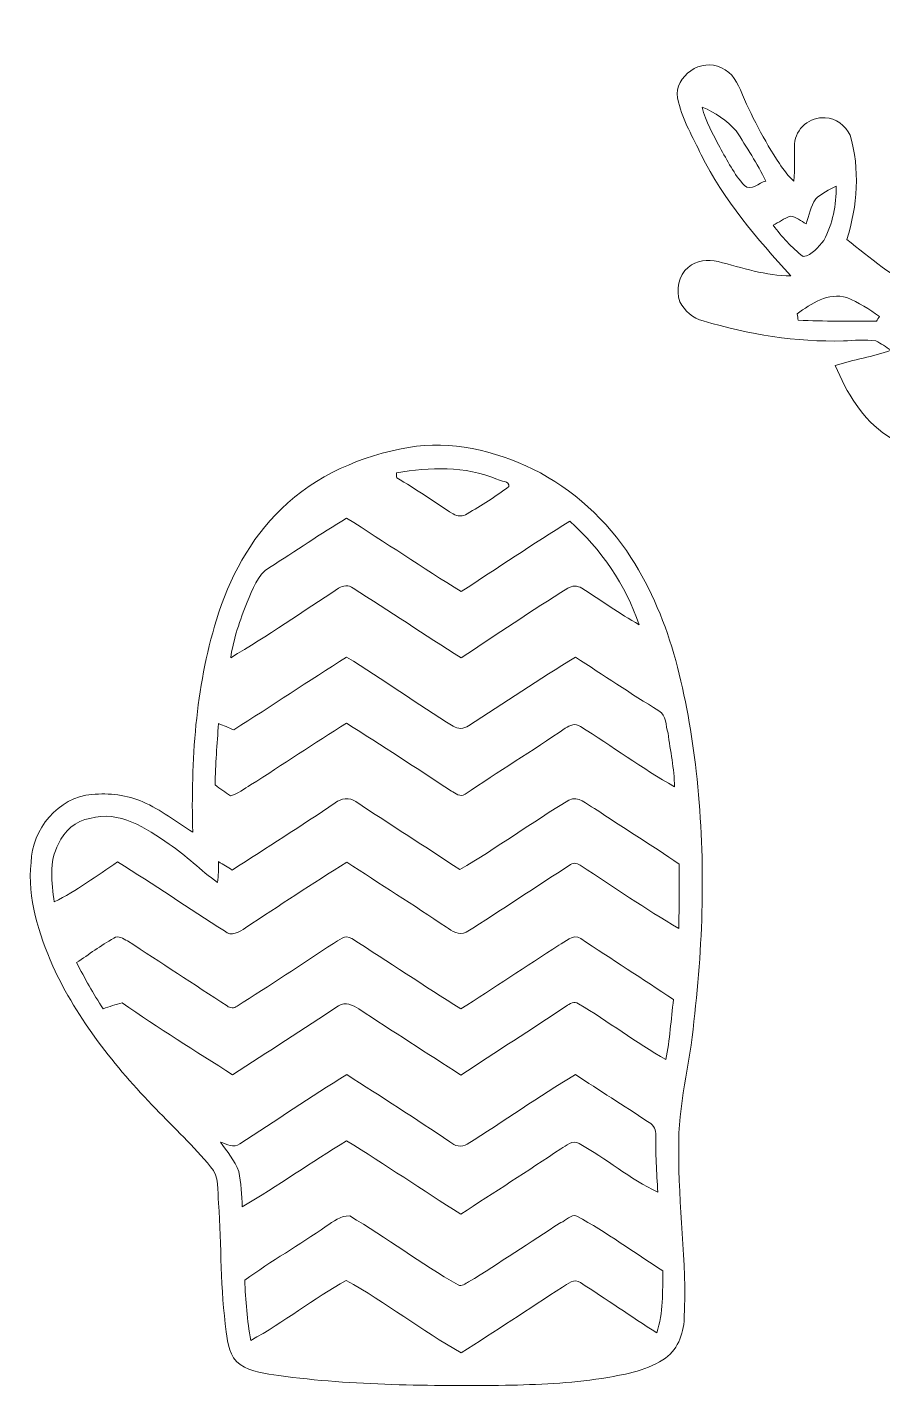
# Model space of a CAD drawing. Header units: centimetres. Extents: x -16.4 to 16.4, y -12.9 to 13.
# Drawn here: x -16.4 to -0.06, y -12.9 to 13.04 of the extents above; entities that cross this region are included whole.
import ezdxf

# ---------------------------------------------------------------- set-up
doc = ezdxf.new("R2010")
doc.units = ezdxf.units.CM
doc.header["$MEASUREMENT"] = 0
doc.layers.add('Layer 1', color=7, linetype='Continuous')

msp = doc.modelspace()

# ---------------------------------------------------------------- linework, layer by layer
at = {"layer": 'Layer 1', "color": 8, "lineweight": 9}
for points, knots in [([(9.12174, 12.56405), (9.30024, 13.03642), (10.14726, 13.00079), (10.24427, 12.48292), (10.24427, 12.48292), (10.26473, 12.08992), (10.09539, 11.72021), (9.97299, 11.35403), (9.97299, 11.35403), (9.69111, 10.58462), (9.30588, 9.85366), (8.81235, 9.1982), (8.81235, 9.1982), (8.69911, 9.04263), (8.57634, 8.8934), (8.48356, 8.72406), (8.48356, 8.72406), (8.98944, 8.81085), (9.45899, 9.02605), (9.93983, 9.19538), (9.93983, 9.19538), (10.2873, 9.3245), (10.70782, 8.99324), (10.65667, 8.6267), (10.65667, 8.6267), (10.68877, 8.35542), (10.45206, 8.16209), (10.22981, 8.06367), (10.22981, 8.06367), (9.32494, 7.67702), (8.35621, 7.42655), (7.37231, 7.37011), (7.37231, 7.37011), (7.21638, 7.36093), (7.0414, 7.36305), (6.92005, 7.24452), (6.92005, 7.24452), (6.7112, 7.07907), (6.46497, 6.93901), (6.31856, 6.709), (6.31856, 6.709), (6.79481, 6.588), (7.25448, 6.41443), (7.71521, 6.24475), (7.71521, 6.24475), (7.8849, 6.17207), (8.038, 6.32306), (8.2031, 6.34352), (8.2031, 6.34352), (8.68534, 6.50157), (9.2512, 6.18301), (9.38279, 5.69759), (9.38279, 5.69759), (9.53554, 5.23157), (9.32986, 4.69076), (8.88502, 4.46886), (8.88502, 4.46886), (8.64865, 4.35809), (8.35938, 4.32528), (8.11491, 4.43041), (8.11491, 4.43041), (7.92229, 4.50837), (7.74202, 4.65372), (7.52083, 4.63044), (7.52083, 4.63044), (6.75848, 4.50485), (5.99471, 4.29706), (5.32373, 3.90407), (5.32373, 3.90407), (4.8877, 3.65359), (4.59419, 3.21403), (4.43473, 2.74554), (4.43473, 2.74554), (4.27175, 2.23613), (4.19167, 1.66146), (4.42203, 1.15769), (4.42203, 1.15769), (4.62417, 0.58619), (5.12335, 0.18261), (5.64546, -0.08726), (5.64546, -0.08726), (6.26494, -0.39347), (6.93099, -0.59703), (7.60585, -0.7399), (7.60585, -0.7399), (9.00355, -1.01189), (10.463, -1.02812), (11.84906, -0.68028), (11.84906, -0.68028), (12.2865, -0.55822), (12.74194, -0.4284), (13.09719, -0.13101), (13.09719, -0.13101), (13.33284, 0.10571), (13.46161, 0.42673), (13.47889, 0.75835), (13.47889, 0.75835), (13.53428, 1.115), (13.54134, 1.5902), (13.94174, 1.74119), (13.94174, 1.74119), (14.14847, 1.85019), (14.33509, 1.67098), (14.53052, 1.63112), (14.53052, 1.63112), (14.73408, 1.69532), (14.94927, 1.84102), (15.1687, 1.74683), (15.1687, 1.74683), (15.40224, 1.65299), (15.4989, 1.40781), (15.54935, 1.18133), (15.54935, 1.18133), (15.78218, 1.16051), (16.03547, 1.08431), (16.18188, 0.88852), (16.18188, 0.88852), (16.25984, 0.75623), (16.28489, 0.58407), (16.23691, 0.43661), (16.23691, 0.43661), (16.05594, -0.02129), (15.64424, -0.32715), (15.42235, -0.76036), (15.42235, -0.76036), (15.29464, -0.97203), (15.25795, -1.22144), (15.24666, -1.46451), (15.24666, -1.46451), (15.22761, -1.86103), (15.24878, -2.26108), (15.32145, -2.65231), (15.32145, -2.65231), (15.6132, -4.35799), (16.2228, -6.00688), (16.32651, -7.74396), (16.32651, -7.74396), (16.39601, -8.52147), (16.20975, -9.28454), (16.0577, -10.04019), (16.0577, -10.04019), (15.89119, -10.7969), (15.71092, -11.55008), (15.52747, -12.30291), (15.52747, -12.30291), (13.9749, -12.36359), (12.41985, -12.31137), (10.86657, -12.33078), (10.86657, -12.33078), (10.35328, -12.32337), (9.83576, -12.35829), (9.32564, -12.29091), (9.32564, -12.29091), (10.23581, -11.30314), (11.14844, -10.28184), (11.70971, -9.04676), (11.70971, -9.04676), (11.8727, -8.70634), (11.92773, -8.30311), (11.79544, -7.94328), (11.79544, -7.94328), (11.58201, -7.2857), (11.25534, -6.64753), (10.75263, -6.16422), (10.75263, -6.16422), (10.36775, -5.7931), (9.84952, -5.57261), (9.314, -5.56168), (9.314, -5.56168), (8.45851, -5.47595), (7.5367, -5.71408), (6.92181, -6.33849), (6.92181, -6.33849), (6.43427, -6.84367), (6.17604, -7.54182), (6.14888, -8.23785), (6.14888, -8.23785), (6.07197, -9.61226), (6.3429, -10.97188), (6.5969, -12.31526), (6.5969, -12.31526), (4.8242, -12.34454), (3.05114, -12.32619), (1.27843, -12.32513), (1.27843, -12.32513), (1.25514, -12.30009), (1.23186, -12.27539), (1.20893, -12.25105), (1.20893, -12.25105), (1.30559, -11.25692), (1.35569, -10.25856), (1.37685, -9.2602), (1.37685, -9.2602), (1.37368, -8.56099), (1.40437, -7.85897), (1.32676, -7.16258), (1.32676, -7.16258), (1.16836, -5.28545), (0.92459, -3.41713), (0.65648, -1.55305), (0.65648, -1.55305), (0.50267, -0.42064), (0.32663, 0.71037), (0.23879, 1.85055), (0.23879, 1.85055), (0.18905, 2.64006), (0.15554, 3.4578), (0.42859, 4.2138), (0.42859, 4.2138), (0.49985, 4.44558), (0.61521, 4.65972), (0.71892, 4.87773), (0.71892, 4.87773), (0.48644, 4.99027), (0.24338, 5.08622), (0.02959, 5.23263), (0.02959, 5.23263), (-0.44877, 5.54907), (-0.75251, 6.05919), (-0.967, 6.57953), (-0.967, 6.57953), (-0.61528, 6.68642), (-0.25016, 6.7471), (0.09733, 6.8681), (0.09733, 6.8681), (0.00278, 6.9316), (-0.09141, 6.99793), (-0.19442, 7.04555), (-0.19442, 7.04555), (-0.39868, 7.07977), (-0.60541, 7.05225), (-0.81037, 7.04908), (-0.81037, 7.04908), (-1.71771, 7.01415), (-2.62188, 7.17608), (-3.49078, 7.42796), (-3.49078, 7.42796), (-3.67845, 7.483), (-3.85026, 7.61494), (-3.93386, 7.79344), (-3.93386, 7.79344), (-4.01571, 8.01675), (-3.96667, 8.29827), (-3.77511, 8.45102), (-3.77511, 8.45102), (-3.62095, 8.58507), (-3.39905, 8.60589), (-3.20608, 8.56002), (-3.20608, 8.56002), (-2.74959, 8.44431), (-2.29063, 8.28839), (-1.81438, 8.29086), (-1.81438, 8.29086), (-2.46419, 8.99712), (-3.09884, 9.73372), (-3.52852, 10.60049), (-3.52852, 10.60049), (-3.68304, 10.92964), (-3.87495, 11.24996), (-3.96138, 11.60591), (-3.96138, 11.60591), (-4.10355, 12.02642), (-3.60684, 12.42788), (-3.21561, 12.28889), (-3.21561, 12.28889), (-2.99795, 12.23174), (-2.85895, 12.03842), (-2.78028, 11.83945), (-2.78028, 11.83945), (-2.57743, 11.34873), (-2.32696, 10.87813), (-2.03486, 10.43433), (-2.03486, 10.43433), (-1.95337, 10.31298), (-1.86588, 10.19339), (-1.75617, 10.09532), (-1.75617, 10.09532), (-1.74417, 10.33343), (-1.74206, 10.57157), (-1.74488, 10.80969), (-1.74488, 10.80969), (-1.72618, 11.09615), (-1.45031, 11.33568), (-1.16174, 11.30499), (-1.16174, 11.30499), (-0.95466, 11.30852), (-0.77545, 11.15259), (-0.68408, 10.97655), (-0.68408, 10.97655), (-0.49146, 10.32497), (-0.54155, 9.62435), (-0.74616, 8.98194), (-0.74616, 8.98194), (-0.2992, 8.6327), (0.14072, 8.25276), (0.65789, 8.01146), (0.65789, 8.01146), (0.66953, 8.39598), (0.61697, 8.78545), (0.48679, 9.14775), (0.48679, 9.14775), (0.39648, 9.40881), (0.21657, 9.64517), (0.21727, 9.93127), (0.21727, 9.93127), (0.15906, 10.33803), (0.69317, 10.64953), (1.02407, 10.42516), (1.02407, 10.42516), (1.25479, 10.31192), (1.34228, 10.04663), (1.45517, 9.83214), (1.45517, 9.83214), (1.83617, 9.05462), (1.88626, 8.17056), (1.83582, 7.32001), (1.83582, 7.32001), (2.24504, 7.09071), (2.67543, 6.90162), (3.10934, 6.72452), (3.10934, 6.72452), (3.22259, 6.6769), (3.34606, 6.73405), (3.4593, 6.74534), (3.4593, 6.74534), (3.77433, 6.81589), (4.107, 6.82965), (4.3991, 6.97923), (4.3991, 6.97923), (4.60054, 7.09035), (4.78786, 7.22406), (4.97554, 7.35635), (4.97554, 7.35635), (4.8944, 8.00511), (4.76493, 8.66902), (4.91627, 9.31815), (4.91627, 9.31815), (5.00482, 9.71855), (5.10677, 10.13553), (5.35301, 10.47067), (5.35301, 10.47067), (5.61548, 10.81533), (6.24377, 10.60261), (6.29422, 10.18985), (6.29422, 10.18985), (6.33797, 9.93621), (6.19897, 9.70973), (6.14711, 9.47054), (6.14711, 9.47054), (6.01976, 9.05002), (6.01729, 8.60271), (6.06033, 8.1688), (6.06033, 8.1688), (6.30092, 8.30991), (6.49989, 8.50923), (6.71156, 8.68807), (6.71156, 8.68807), (6.90911, 8.86623), (7.12184, 9.0324), (7.28976, 9.23982), (7.28976, 9.23982), (7.36173, 9.33048), (7.29611, 9.44337), (7.26683, 9.53722), (7.26683, 9.53722), (7.04811, 10.02511), (7.02447, 10.57051), (7.0213, 11.09615), (7.0213, 11.09615), (7.0347, 11.40483), (7.30246, 11.68634), (7.62243, 11.66024), (7.62243, 11.66024), (7.8415, 11.67329), (8.04753, 11.5163), (8.10679, 11.3064), (8.10679, 11.3064), (8.16218, 11.05099), (8.16959, 10.78747), (8.20768, 10.52888), (8.20768, 10.52888), (8.25214, 10.57015), (8.29976, 10.60967), (8.33575, 10.65941), (8.33575, 10.65941), (8.68675, 11.25349), (8.91501, 11.90859), (9.12174, 12.56405), (9.12174, 12.56405), (9.12174, 12.56405), (9.12174, 12.56405), (9.12174, 12.56405)], [0, 0, 0, 0, 0.01010101, 0.01010101, 0.01010101, 0.01010101, 0.02020202, 0.02020202, 0.02020202, 0.02020202, 0.03030303, 0.03030303, 0.03030303, 0.03030303, 0.04040404, 0.04040404, 0.04040404, 0.04040404, 0.05050505, 0.05050505, 0.05050505, 0.05050505, 0.06060606, 0.06060606, 0.06060606, 0.06060606, 0.07070707, 0.07070707, 0.07070707, 0.07070707, 0.08080808, 0.08080808, 0.08080808, 0.08080808, 0.09090909, 0.09090909, 0.09090909, 0.09090909, 0.1010101, 0.1010101, 0.1010101, 0.1010101, 0.11111111, 0.11111111, 0.11111111, 0.11111111, 0.12121212, 0.12121212, 0.12121212, 0.12121212, 0.13131313, 0.13131313, 0.13131313, 0.13131313, 0.14141414, 0.14141414, 0.14141414, 0.14141414, 0.15151515, 0.15151515, 0.15151515, 0.15151515, 0.16161616, 0.16161616, 0.16161616, 0.16161616, 0.17171717, 0.17171717, 0.17171717, 0.17171717, 0.18181818, 0.18181818, 0.18181818, 0.18181818, 0.19191919, 0.19191919, 0.19191919, 0.19191919, 0.2020202, 0.2020202, 0.2020202, 0.2020202, 0.21212121, 0.21212121, 0.21212121, 0.21212121, 0.22222222, 0.22222222, 0.22222222, 0.22222222, 0.23232323, 0.23232323, 0.23232323, 0.23232323, 0.24242424, 0.24242424, 0.24242424, 0.24242424, 0.25252525, 0.25252525, 0.25252525, 0.25252525, 0.26262626, 0.26262626, 0.26262626, 0.26262626, 0.27272727, 0.27272727, 0.27272727, 0.27272727, 0.28282828, 0.28282828, 0.28282828, 0.28282828, 0.29292929, 0.29292929, 0.29292929, 0.29292929, 0.3030303, 0.3030303, 0.3030303, 0.3030303, 0.31313131, 0.31313131, 0.31313131, 0.31313131, 0.32323232, 0.32323232, 0.32323232, 0.32323232, 0.33333333, 0.33333333, 0.33333333, 0.33333333, 0.34343434, 0.34343434, 0.34343434, 0.34343434, 0.35353535, 0.35353535, 0.35353535, 0.35353535, 0.36363636, 0.36363636, 0.36363636, 0.36363636, 0.37373737, 0.37373737, 0.37373737, 0.37373737, 0.38383838, 0.38383838, 0.38383838, 0.38383838, 0.39393939, 0.39393939, 0.39393939, 0.39393939, 0.4040404, 0.4040404, 0.4040404, 0.4040404, 0.41414141, 0.41414141, 0.41414141, 0.41414141, 0.42424242, 0.42424242, 0.42424242, 0.42424242, 0.43434343, 0.43434343, 0.43434343, 0.43434343, 0.44444444, 0.44444444, 0.44444444, 0.44444444, 0.45454545, 0.45454545, 0.45454545, 0.45454545, 0.46464646, 0.46464646, 0.46464646, 0.46464646, 0.47474747, 0.47474747, 0.47474747, 0.47474747, 0.48484848, 0.48484848, 0.48484848, 0.48484848, 0.49494949, 0.49494949, 0.49494949, 0.49494949, 0.50505051, 0.50505051, 0.50505051, 0.50505051, 0.51515152, 0.51515152, 0.51515152, 0.51515152, 0.52525253, 0.52525253, 0.52525253, 0.52525253, 0.53535354, 0.53535354, 0.53535354, 0.53535354, 0.54545455, 0.54545455, 0.54545455, 0.54545455, 0.55555556, 0.55555556, 0.55555556, 0.55555556, 0.56565657, 0.56565657, 0.56565657, 0.56565657, 0.57575758, 0.57575758, 0.57575758, 0.57575758, 0.58585859, 0.58585859, 0.58585859, 0.58585859, 0.5959596, 0.5959596, 0.5959596, 0.5959596, 0.60606061, 0.60606061, 0.60606061, 0.60606061, 0.61616162, 0.61616162, 0.61616162, 0.61616162, 0.62626263, 0.62626263, 0.62626263, 0.62626263, 0.63636364, 0.63636364, 0.63636364, 0.63636364, 0.64646465, 0.64646465, 0.64646465, 0.64646465, 0.65656566, 0.65656566, 0.65656566, 0.65656566, 0.66666667, 0.66666667, 0.66666667, 0.66666667, 0.67676768, 0.67676768, 0.67676768, 0.67676768, 0.68686869, 0.68686869, 0.68686869, 0.68686869, 0.6969697, 0.6969697, 0.6969697, 0.6969697, 0.70707071, 0.70707071, 0.70707071, 0.70707071, 0.71717172, 0.71717172, 0.71717172, 0.71717172, 0.72727273, 0.72727273, 0.72727273, 0.72727273, 0.73737374, 0.73737374, 0.73737374, 0.73737374, 0.74747475, 0.74747475, 0.74747475, 0.74747475, 0.75757576, 0.75757576, 0.75757576, 0.75757576, 0.76767677, 0.76767677, 0.76767677, 0.76767677, 0.77777778, 0.77777778, 0.77777778, 0.77777778, 0.78787879, 0.78787879, 0.78787879, 0.78787879, 0.7979798, 0.7979798, 0.7979798, 0.7979798, 0.80808081, 0.80808081, 0.80808081, 0.80808081, 0.81818182, 0.81818182, 0.81818182, 0.81818182, 0.82828283, 0.82828283, 0.82828283, 0.82828283, 0.83838384, 0.83838384, 0.83838384, 0.83838384, 0.84848485, 0.84848485, 0.84848485, 0.84848485, 0.85858586, 0.85858586, 0.85858586, 0.85858586, 0.86868687, 0.86868687, 0.86868687, 0.86868687, 0.87878788, 0.87878788, 0.87878788, 0.87878788, 0.88888889, 0.88888889, 0.88888889, 0.88888889, 0.8989899, 0.8989899, 0.8989899, 0.8989899, 0.90909091, 0.90909091, 0.90909091, 0.90909091, 0.91919192, 0.91919192, 0.91919192, 0.91919192, 0.92929293, 0.92929293, 0.92929293, 0.92929293, 0.93939394, 0.93939394, 0.93939394, 0.93939394, 0.94949495, 0.94949495, 0.94949495, 0.94949495, 0.95959596, 0.95959596, 0.95959596, 0.95959596, 0.96969697, 0.96969697, 0.96969697, 0.96969697, 0.97979798, 0.97979798, 0.97979798, 0.97979798, 1, 1, 1, 1]), ([(-3.50665, 11.50748), (-3.44915, 11.23232), (-3.29745, 10.99102), (-3.17186, 10.74337), (-3.17186, 10.74337), (-3.03075, 10.49113), (-2.89811, 10.22795), (-2.70373, 10.01241), (-2.70373, 10.01241), (-2.57214, 9.90058), (-2.42221, 10.07097), (-2.29133, 10.09778), (-2.29133, 10.09778), (-2.45537, 10.43187), (-2.66457, 10.74266), (-2.85754, 11.06016), (-2.85754, 11.06016), (-3.03887, 11.25031), (-3.26112, 11.41012), (-3.50665, 11.50748), (-3.50665, 11.50748), (-3.50665, 11.50748), (-3.50665, 11.50748), (-3.50665, 11.50748)], [0, 0, 0, 0, 0.14285714, 0.14285714, 0.14285714, 0.14285714, 0.28571429, 0.28571429, 0.28571429, 0.28571429, 0.42857143, 0.42857143, 0.42857143, 0.42857143, 0.57142857, 0.57142857, 0.57142857, 0.57142857, 0.71428571, 0.71428571, 0.71428571, 0.71428571, 1, 1, 1, 1]), ([(-1.3413, 9.75806), (-1.44149, 9.61907), (-1.46654, 9.44303), (-1.52086, 9.28393), (-1.52086, 9.28393), (-1.62211, 9.33226), (-1.71313, 9.41622), (-1.82813, 9.4261), (-1.82813, 9.4261), (-1.94596, 9.38976), (-2.04509, 9.30827), (-2.15481, 9.2557), (-2.15481, 9.2557), (-1.98971, 9.03381), (-1.79921, 8.82884), (-1.5819, 8.65738), (-1.5819, 8.65738), (-1.40868, 8.68455), (-1.28733, 8.83625), (-1.18608, 8.96643), (-1.18608, 8.96643), (-1.01216, 9.28146), (-0.94936, 9.64447), (-0.94972, 10.00112), (-0.94972, 10.00112), (-1.08836, 9.93551), (-1.22665, 9.86037), (-1.3413, 9.75806), (-1.3413, 9.75806), (-1.3413, 9.75806), (-1.3413, 9.75806), (-1.3413, 9.75806)], [0, 0, 0, 0, 0.11111111, 0.11111111, 0.11111111, 0.11111111, 0.22222222, 0.22222222, 0.22222222, 0.22222222, 0.33333333, 0.33333333, 0.33333333, 0.33333333, 0.44444444, 0.44444444, 0.44444444, 0.44444444, 0.55555556, 0.55555556, 0.55555556, 0.55555556, 0.66666667, 0.66666667, 0.66666667, 0.66666667, 0.77777778, 0.77777778, 0.77777778, 0.77777778, 1, 1, 1, 1]), ([(-1.69549, 7.56378), (-1.68879, 7.52251), (-1.68138, 7.48123), (-1.67397, 7.43996), (-1.67397, 7.43996), (-1.17726, 7.41808), (-0.6802, 7.42796), (-0.18278, 7.4262), (-0.18278, 7.4262), (-0.16761, 7.44737), (-0.13727, 7.49005), (-0.1221, 7.51157), (-0.1221, 7.51157), (-0.3193, 7.64845), (-0.52215, 7.78638), (-0.74546, 7.87493), (-0.74546, 7.87493), (-1.10811, 7.97442), (-1.42068, 7.7624), (-1.69549, 7.56378), (-1.69549, 7.56378), (-1.69549, 7.56378), (-1.69549, 7.56378), (-1.69549, 7.56378)], [0, 0, 0, 0, 0.14285714, 0.14285714, 0.14285714, 0.14285714, 0.28571429, 0.28571429, 0.28571429, 0.28571429, 0.42857143, 0.42857143, 0.42857143, 0.42857143, 0.57142857, 0.57142857, 0.57142857, 0.57142857, 0.71428571, 0.71428571, 0.71428571, 0.71428571, 1, 1, 1, 1]), ([(-9.12041, 5.01285), (-8.3069, 5.1589), (-7.47541, 4.94864), (-6.74057, 4.6001), (-6.74057, 4.6001), (-5.97928, 4.21769), (-5.32594, 3.62819), (-4.86943, 2.90888), (-4.86943, 2.90888), (-4.07886, 1.69885), (-3.79699, 0.24188), (-3.62236, -1.17029), (-3.62236, -1.17029), (-3.44491, -2.75603), (-3.48019, -4.36081), (-3.66716, -5.94409), (-3.66716, -5.94409), (-3.73102, -6.76006), (-3.98078, -7.55452), (-3.95397, -8.37826), (-3.95397, -8.37826), (-3.97196, -9.45811), (-3.79558, -10.53302), (-3.85273, -11.61358), (-3.85273, -11.61358), (-3.86225, -11.91909), (-3.98713, -12.24223), (-4.26054, -12.40557), (-4.26054, -12.40557), (-4.60908, -12.62852), (-5.02606, -12.69308), (-5.42648, -12.76011), (-5.42648, -12.76011), (-6.03431, -12.85889), (-6.65132, -12.87935), (-7.26586, -12.89311), (-7.26586, -12.89311), (-8.71013, -12.90263), (-10.16076, -12.90087), (-11.5948, -12.7086), (-11.5948, -12.7086), (-11.84562, -12.66274), (-12.12326, -12.65039), (-12.33492, -12.49235), (-12.33492, -12.49235), (-12.54236, -12.35688), (-12.56317, -12.0923), (-12.59951, -11.87217), (-12.59951, -11.87217), (-12.70922, -11.0569), (-12.6937, -10.23175), (-12.7445, -9.41225), (-12.7445, -9.41225), (-12.7699, -9.18011), (-12.72016, -8.90672), (-12.89937, -8.72116), (-12.89937, -8.72116), (-13.21687, -8.32358), (-13.59716, -7.98313), (-13.94465, -7.61308), (-13.94465, -7.61308), (-14.72887, -6.80839), (-15.43937, -5.9134), (-15.91139, -4.88751), (-15.91139, -4.88751), (-16.17914, -4.26521), (-16.40139, -3.59881), (-16.32696, -2.9109), (-16.32696, -2.9109), (-16.30967, -2.28119), (-15.80979, -1.66347), (-15.1642, -1.61197), (-15.1642, -1.61197), (-14.83541, -1.58375), (-14.49392, -1.61902), (-14.19018, -1.75378), (-14.19018, -1.75378), (-13.84799, -1.90195), (-13.55554, -2.13762), (-13.24015, -2.33305), (-13.24015, -2.33305), (-13.27367, -0.97062), (-13.18971, 0.41333), (-12.78507, 1.72249), (-12.78507, 1.72249), (-12.54271, 2.50954), (-12.14584, 3.26519), (-11.54506, 3.8381), (-11.54506, 3.8381), (-10.89242, 4.48262), (-10.014, 4.85445), (-9.12041, 5.01285), (-9.12041, 5.01285), (-9.12041, 5.01285), (-9.12041, 5.01285), (-9.12041, 5.01285)], [0, 0, 0, 0, 0.04, 0.04, 0.04, 0.04, 0.08, 0.08, 0.08, 0.08, 0.12, 0.12, 0.12, 0.12, 0.16, 0.16, 0.16, 0.16, 0.2, 0.2, 0.2, 0.2, 0.24, 0.24, 0.24, 0.24, 0.28, 0.28, 0.28, 0.28, 0.32, 0.32, 0.32, 0.32, 0.36, 0.36, 0.36, 0.36, 0.4, 0.4, 0.4, 0.4, 0.44, 0.44, 0.44, 0.44, 0.48, 0.48, 0.48, 0.48, 0.52, 0.52, 0.52, 0.52, 0.56, 0.56, 0.56, 0.56, 0.6, 0.6, 0.6, 0.6, 0.64, 0.64, 0.64, 0.64, 0.68, 0.68, 0.68, 0.68, 0.72, 0.72, 0.72, 0.72, 0.76, 0.76, 0.76, 0.76, 0.8, 0.8, 0.8, 0.8, 0.84, 0.84, 0.84, 0.84, 0.88, 0.88, 0.88, 0.88, 0.92, 0.92, 0.92, 0.92, 1, 1, 1, 1]), ([(-9.3476, 4.5306), (-9.34654, 4.5059), (-9.34478, 4.45652), (-9.34372, 4.43182), (-9.34372, 4.43182), (-8.97119, 4.22298), (-8.6297, 3.96545), (-8.26563, 3.7432), (-8.26563, 3.7432), (-8.18626, 3.69169), (-8.07618, 3.69416), (-7.99611, 3.7439), (-7.99611, 3.7439), (-7.72588, 3.90936), (-7.45354, 4.07269), (-7.2013, 4.26496), (-7.2013, 4.26496), (-7.18437, 4.37644), (-7.36217, 4.36091), (-7.4299, 4.4096), (-7.4299, 4.4096), (-8.03949, 4.6576), (-8.70977, 4.64031), (-9.3476, 4.5306), (-9.3476, 4.5306), (-9.3476, 4.5306), (-9.3476, 4.5306), (-9.3476, 4.5306)], [0, 0, 0, 0, 0.125, 0.125, 0.125, 0.125, 0.25, 0.25, 0.25, 0.25, 0.375, 0.375, 0.375, 0.375, 0.5, 0.5, 0.5, 0.5, 0.625, 0.625, 0.625, 0.625, 0.75, 0.75, 0.75, 0.75, 1, 1, 1, 1]), ([(-11.77119, 2.72261), (-12.01072, 2.5815), (-12.09468, 2.29787), (-12.20157, 2.05904), (-12.20157, 2.05904), (-12.33528, 1.71614), (-12.46016, 1.36442), (-12.51272, 0.99894), (-12.51272, 0.99894), (-11.80823, 1.41169), (-11.13795, 1.88053), (-10.45215, 2.32327), (-10.45215, 2.32327), (-10.36854, 2.38007), (-10.25953, 2.391), (-10.17556, 2.32821), (-10.17556, 2.32821), (-9.48483, 1.89112), (-8.80821, 1.43109), (-8.11394, 0.99894), (-8.11394, 0.99894), (-7.43378, 1.43885), (-6.76562, 1.89641), (-6.07806, 2.32468), (-6.07806, 2.32468), (-5.99868, 2.37619), (-5.88791, 2.37689), (-5.80818, 2.32503), (-5.80818, 2.32503), (-5.43882, 2.09961), (-5.08992, 1.84032), (-4.71245, 1.62724), (-4.71245, 1.62724), (-4.96963, 2.38642), (-5.43777, 3.07222), (-6.03714, 3.60385), (-6.03714, 3.60385), (-6.73705, 3.16994), (-7.42144, 2.71027), (-8.11076, 2.25977), (-8.11076, 2.25977), (-8.84913, 2.7145), (-9.56562, 3.20345), (-10.29975, 3.66488), (-10.29975, 3.66488), (-10.79893, 3.36502), (-11.27659, 3.03059), (-11.77119, 2.72261), (-11.77119, 2.72261), (-11.77119, 2.72261), (-11.77119, 2.72261), (-11.77119, 2.72261)], [0, 0, 0, 0, 0.07142857, 0.07142857, 0.07142857, 0.07142857, 0.14285714, 0.14285714, 0.14285714, 0.14285714, 0.21428571, 0.21428571, 0.21428571, 0.21428571, 0.28571429, 0.28571429, 0.28571429, 0.28571429, 0.35714286, 0.35714286, 0.35714286, 0.35714286, 0.42857143, 0.42857143, 0.42857143, 0.42857143, 0.5, 0.5, 0.5, 0.5, 0.57142857, 0.57142857, 0.57142857, 0.57142857, 0.64285714, 0.64285714, 0.64285714, 0.64285714, 0.71428571, 0.71428571, 0.71428571, 0.71428571, 0.78571429, 0.78571429, 0.78571429, 0.78571429, 0.85714286, 0.85714286, 0.85714286, 0.85714286, 1, 1, 1, 1]), ([(-12.45487, -0.3783), (-12.55188, -0.33773), (-12.64819, -0.2954), (-12.74732, -0.26048), (-12.74732, -0.26048), (-12.77307, -0.65065), (-12.80729, -1.04047), (-12.81117, -1.4317), (-12.81117, -1.4317), (-12.71275, -1.49943), (-12.61997, -1.57811), (-12.51519, -1.63702), (-12.51519, -1.63702), (-12.37302, -1.60527), (-12.25943, -1.49767), (-12.13278, -1.4317), (-12.13278, -1.4317), (-11.51895, -1.04258), (-10.91923, -0.6316), (-10.3001, -0.2513), (-10.3001, -0.2513), (-9.63018, -0.67817), (-8.96307, -1.10997), (-8.29985, -1.54741), (-8.29985, -1.54741), (-8.22189, -1.58798), (-8.12592, -1.67335), (-8.03844, -1.60703), (-8.03844, -1.60703), (-7.4045, -1.18123), (-6.75574, -0.7773), (-6.12321, -0.34902), (-6.12321, -0.34902), (-6.0389, -0.29152), (-5.92672, -0.24354), (-5.83464, -0.31445), (-5.83464, -0.31445), (-5.23244, -0.69192), (-4.656, -1.11385), (-4.03865, -1.46556), (-4.03865, -1.46556), (-4.04076, -1.1209), (-4.11837, -0.78082), (-4.16105, -0.44004), (-4.16105, -0.44004), (-4.20797, -0.29822), (-4.18998, -0.10278), (-4.33674, -0.01777), (-4.33674, -0.01777), (-4.87261, 0.31702), (-5.40143, 0.6631), (-5.92919, 1.01023), (-5.92919, 1.01023), (-6.62028, 0.58831), (-7.28879, 0.13075), (-7.97389, -0.30069), (-7.97389, -0.30069), (-8.05713, -0.35996), (-8.17779, -0.37054), (-8.26316, -0.31128), (-8.26316, -0.31128), (-8.94544, 0.12405), (-9.61607, 0.57808), (-10.29975, 1.01058), (-10.29975, 1.01058), (-11.02294, 0.55479), (-11.73309, 0.07925), (-12.45487, -0.3783), (-12.45487, -0.3783), (-12.45487, -0.3783), (-12.45487, -0.3783), (-12.45487, -0.3783)], [0, 0, 0, 0, 0.05263158, 0.05263158, 0.05263158, 0.05263158, 0.10526316, 0.10526316, 0.10526316, 0.10526316, 0.15789474, 0.15789474, 0.15789474, 0.15789474, 0.21052632, 0.21052632, 0.21052632, 0.21052632, 0.26315789, 0.26315789, 0.26315789, 0.26315789, 0.31578947, 0.31578947, 0.31578947, 0.31578947, 0.36842105, 0.36842105, 0.36842105, 0.36842105, 0.42105263, 0.42105263, 0.42105263, 0.42105263, 0.47368421, 0.47368421, 0.47368421, 0.47368421, 0.52631579, 0.52631579, 0.52631579, 0.52631579, 0.57894737, 0.57894737, 0.57894737, 0.57894737, 0.63157895, 0.63157895, 0.63157895, 0.63157895, 0.68421053, 0.68421053, 0.68421053, 0.68421053, 0.73684211, 0.73684211, 0.73684211, 0.73684211, 0.78947368, 0.78947368, 0.78947368, 0.78947368, 0.84210526, 0.84210526, 0.84210526, 0.84210526, 0.89473684, 0.89473684, 0.89473684, 0.89473684, 1, 1, 1, 1]), ([(-10.51565, -1.77425), (-11.16794, -2.20887), (-11.82657, -2.63326), (-12.48697, -3.05553), (-12.48697, -3.05553), (-12.5727, -3.00191), (-12.65772, -2.94723), (-12.7445, -2.89537), (-12.7445, -2.89537), (-12.74556, -3.02731), (-12.74873, -3.16102), (-12.76496, -3.2926), (-12.76496, -3.2926), (-13.08705, -3.06612), (-13.35974, -2.77578), (-13.69136, -2.56094), (-13.69136, -2.56094), (-14.11998, -2.25367), (-14.64703, -1.9083), (-15.20266, -2.06882), (-15.20266, -2.06882), (-15.47288, -2.11291), (-15.69866, -2.30659), (-15.80273, -2.55741), (-15.80273, -2.55741), (-15.99358, -2.89573), (-15.93079, -3.2986), (-15.88387, -3.66513), (-15.88387, -3.66513), (-15.45489, -3.45523), (-15.07495, -3.1596), (-14.67419, -2.90172), (-14.67419, -2.90172), (-13.98381, -3.32647), (-13.31494, -3.78508), (-12.63055, -4.219), (-12.63055, -4.219), (-12.50249, -4.34176), (-12.34621, -4.23487), (-12.22944, -4.15797), (-12.22944, -4.15797), (-11.59233, -3.73005), (-10.94427, -3.31906), (-10.29869, -2.90419), (-10.29869, -2.90419), (-9.6644, -3.31835), (-9.02375, -3.723), (-8.3951, -4.14633), (-8.3951, -4.14633), (-8.28855, -4.21864), (-8.15098, -4.31777), (-8.01692, -4.24052), (-8.01692, -4.24052), (-7.34312, -3.826), (-6.69119, -3.3755), (-6.02267, -2.95252), (-6.02267, -2.95252), (-5.95811, -2.8989), (-5.8798, -2.93947), (-5.81877, -2.97651), (-5.81877, -2.97651), (-5.19999, -3.37656), (-4.59426, -3.80025), (-3.95644, -4.1689), (-3.95644, -4.1689), (-3.94621, -3.76075), (-3.9508, -3.35257), (-3.94939, -2.94476), (-3.94939, -2.94476), (-4.47855, -2.5747), (-5.0303, -2.2385), (-5.56724, -1.88008), (-5.56724, -1.88008), (-5.71399, -1.80212), (-5.87274, -1.62784), (-6.05689, -1.72098), (-6.05689, -1.72098), (-6.75927, -2.14854), (-7.42814, -2.62938), (-8.13615, -3.04813), (-8.13615, -3.04813), (-8.7962, -2.60927), (-9.46684, -2.18629), (-10.12689, -1.74744), (-10.12689, -1.74744), (-10.24365, -1.66347), (-10.40876, -1.68217), (-10.51565, -1.77425), (-10.51565, -1.77425), (-10.51565, -1.77425), (-10.51565, -1.77425), (-10.51565, -1.77425)], [0, 0, 0, 0, 0.04166667, 0.04166667, 0.04166667, 0.04166667, 0.08333333, 0.08333333, 0.08333333, 0.08333333, 0.125, 0.125, 0.125, 0.125, 0.16666667, 0.16666667, 0.16666667, 0.16666667, 0.20833333, 0.20833333, 0.20833333, 0.20833333, 0.25, 0.25, 0.25, 0.25, 0.29166667, 0.29166667, 0.29166667, 0.29166667, 0.33333333, 0.33333333, 0.33333333, 0.33333333, 0.375, 0.375, 0.375, 0.375, 0.41666667, 0.41666667, 0.41666667, 0.41666667, 0.45833333, 0.45833333, 0.45833333, 0.45833333, 0.5, 0.5, 0.5, 0.5, 0.54166667, 0.54166667, 0.54166667, 0.54166667, 0.58333333, 0.58333333, 0.58333333, 0.58333333, 0.625, 0.625, 0.625, 0.625, 0.66666667, 0.66666667, 0.66666667, 0.66666667, 0.70833333, 0.70833333, 0.70833333, 0.70833333, 0.75, 0.75, 0.75, 0.75, 0.79166667, 0.79166667, 0.79166667, 0.79166667, 0.83333333, 0.83333333, 0.83333333, 0.83333333, 0.875, 0.875, 0.875, 0.875, 0.91666667, 0.91666667, 0.91666667, 0.91666667, 1, 1, 1, 1]), ([(-14.74792, -4.35623), (-14.9924, -4.49945), (-15.22312, -4.66526), (-15.45948, -4.82189), (-15.45948, -4.82189), (-15.30284, -5.12211), (-15.13563, -5.41669), (-14.95289, -5.70208), (-14.95289, -5.70208), (-14.83118, -5.66292), (-14.70947, -5.622), (-14.58565, -5.58955), (-14.58565, -5.58955), (-13.89949, -6.07285), (-13.1823, -6.511), (-12.47709, -6.96679), (-12.47709, -6.96679), (-11.80223, -6.52723), (-11.12772, -6.08732), (-10.45286, -5.64776), (-10.45286, -5.64776), (-10.32903, -5.5645), (-10.17663, -5.63153), (-10.06797, -5.70702), (-10.06797, -5.70702), (-9.41992, -6.13177), (-8.76869, -6.55122), (-8.11606, -6.96891), (-8.11606, -6.96891), (-7.44966, -6.52617), (-6.77162, -6.10178), (-6.10875, -5.65411), (-6.10875, -5.65411), (-6.03925, -5.61177), (-5.95106, -5.54827), (-5.87133, -5.60683), (-5.87133, -5.60683), (-5.30442, -5.94585), (-4.77524, -6.34837), (-4.20056, -6.67434), (-4.20056, -6.67434), (-4.12966, -6.29581), (-4.10143, -5.91057), (-4.05804, -5.52816), (-4.05804, -5.52816), (-4.64366, -5.13304), (-5.24091, -4.75522), (-5.8297, -4.36541), (-5.8297, -4.36541), (-5.97505, -4.25604), (-6.12286, -4.43666), (-6.2481, -4.4917), (-6.2481, -4.4917), (-6.86934, -4.90091), (-7.4934, -5.30591), (-8.11958, -5.70808), (-8.11958, -5.70808), (-8.81914, -5.26781), (-9.50353, -4.80425), (-10.20273, -4.364), (-10.20273, -4.364), (-10.32339, -4.27615), (-10.44933, -4.39891), (-10.55199, -4.455), (-10.55199, -4.455), (-11.16194, -4.85893), (-11.7733, -5.26076), (-12.38996, -5.65446), (-12.38996, -5.65446), (-12.44958, -5.69856), (-12.52366, -5.69432), (-12.58187, -5.65058), (-12.58187, -5.65058), (-13.21687, -5.23852), (-13.84799, -4.81942), (-14.48405, -4.40879), (-14.48405, -4.40879), (-14.56166, -4.36363), (-14.65973, -4.29449), (-14.74792, -4.35623), (-14.74792, -4.35623), (-14.74792, -4.35623), (-14.74792, -4.35623), (-14.74792, -4.35623)], [0, 0, 0, 0, 0.04545455, 0.04545455, 0.04545455, 0.04545455, 0.09090909, 0.09090909, 0.09090909, 0.09090909, 0.13636364, 0.13636364, 0.13636364, 0.13636364, 0.18181818, 0.18181818, 0.18181818, 0.18181818, 0.22727273, 0.22727273, 0.22727273, 0.22727273, 0.27272727, 0.27272727, 0.27272727, 0.27272727, 0.31818182, 0.31818182, 0.31818182, 0.31818182, 0.36363636, 0.36363636, 0.36363636, 0.36363636, 0.40909091, 0.40909091, 0.40909091, 0.40909091, 0.45454545, 0.45454545, 0.45454545, 0.45454545, 0.5, 0.5, 0.5, 0.5, 0.54545455, 0.54545455, 0.54545455, 0.54545455, 0.59090909, 0.59090909, 0.59090909, 0.59090909, 0.63636364, 0.63636364, 0.63636364, 0.63636364, 0.68181818, 0.68181818, 0.68181818, 0.68181818, 0.72727273, 0.72727273, 0.72727273, 0.72727273, 0.77272727, 0.77272727, 0.77272727, 0.77272727, 0.81818182, 0.81818182, 0.81818182, 0.81818182, 0.86363636, 0.86363636, 0.86363636, 0.86363636, 0.90909091, 0.90909091, 0.90909091, 0.90909091, 1, 1, 1, 1]), ([(-12.34022, -8.28054), (-12.45487, -8.37366), (-12.5921, -8.28547), (-12.70922, -8.24808), (-12.70922, -8.24808), (-12.58575, -8.43011), (-12.43547, -8.59874), (-12.36174, -8.8097), (-12.36174, -8.8097), (-12.3067, -9.03089), (-12.30952, -9.25985), (-12.29189, -9.48598), (-12.29189, -9.48598), (-11.61455, -9.08699), (-10.9732, -8.63084), (-10.30046, -8.22444), (-10.30046, -8.22444), (-9.5628, -8.67387), (-8.85371, -9.16847), (-8.11994, -9.62427), (-8.11994, -9.62427), (-7.48035, -9.21222), (-6.84076, -8.79983), (-6.20859, -8.37648), (-6.20859, -8.37648), (-6.10804, -8.32252), (-5.98069, -8.19693), (-5.85828, -8.27595), (-5.85828, -8.27595), (-5.34499, -8.56241), (-4.88989, -8.95258), (-4.3572, -9.20411), (-4.3572, -9.20411), (-4.37872, -8.83193), (-4.40094, -8.45975), (-4.39671, -8.08721), (-4.39671, -8.08721), (-4.3953, -7.98561), (-4.46056, -7.89707), (-4.55512, -7.85719), (-4.55512, -7.85719), (-5.00773, -7.54923), (-5.47551, -7.26348), (-5.92954, -6.95797), (-5.92954, -6.95797), (-6.62839, -7.38483), (-7.30255, -7.8505), (-7.99576, -8.28618), (-7.99576, -8.28618), (-8.09805, -8.3518), (-8.24306, -8.33028), (-8.32702, -8.24172), (-8.32702, -8.24172), (-8.98107, -7.80957), (-9.63617, -7.37919), (-10.29904, -6.96115), (-10.29904, -6.96115), (-10.98978, -7.38448), (-11.65724, -7.84485), (-12.34022, -8.28054), (-12.34022, -8.28054), (-12.34022, -8.28054), (-12.34022, -8.28054), (-12.34022, -8.28054)], [0, 0, 0, 0, 0.05882353, 0.05882353, 0.05882353, 0.05882353, 0.11764706, 0.11764706, 0.11764706, 0.11764706, 0.17647059, 0.17647059, 0.17647059, 0.17647059, 0.23529412, 0.23529412, 0.23529412, 0.23529412, 0.29411765, 0.29411765, 0.29411765, 0.29411765, 0.35294118, 0.35294118, 0.35294118, 0.35294118, 0.41176471, 0.41176471, 0.41176471, 0.41176471, 0.47058824, 0.47058824, 0.47058824, 0.47058824, 0.52941176, 0.52941176, 0.52941176, 0.52941176, 0.58823529, 0.58823529, 0.58823529, 0.58823529, 0.64705882, 0.64705882, 0.64705882, 0.64705882, 0.70588235, 0.70588235, 0.70588235, 0.70588235, 0.76470588, 0.76470588, 0.76470588, 0.76470588, 0.82352941, 0.82352941, 0.82352941, 0.82352941, 0.88235294, 0.88235294, 0.88235294, 0.88235294, 1, 1, 1, 1]), ([(-10.69027, -9.85639), (-11.20251, -10.20847), (-11.73944, -10.52279), (-12.24461, -10.88509), (-12.24461, -10.88509), (-12.2298, -11.27033), (-12.20193, -11.65627), (-12.13031, -12.03586), (-12.13031, -12.03586), (-11.50061, -11.69013), (-10.93263, -11.23928), (-10.30716, -10.88933), (-10.30716, -10.88933), (-9.55257, -11.3109), (-8.8643, -11.84253), (-8.11464, -12.27398), (-8.11464, -12.27398), (-7.46306, -11.8637), (-6.82207, -11.43754), (-6.17754, -11.01703), (-6.17754, -11.01703), (-6.07665, -10.95988), (-5.95212, -10.84276), (-5.83464, -10.93307), (-5.83464, -10.93307), (-5.34463, -11.24634), (-4.86626, -11.57936), (-4.37484, -11.89122), (-4.37484, -11.89122), (-4.24926, -11.50986), (-4.26618, -11.10382), (-4.26124, -10.70835), (-4.26124, -10.70835), (-4.8077, -10.3591), (-5.33087, -9.97069), (-5.90237, -9.66237), (-5.90237, -9.66237), (-6.01632, -9.61686), (-6.11016, -9.75656), (-6.21035, -9.7869), (-6.21035, -9.7869), (-6.79808, -10.16296), (-7.37628, -10.55454), (-7.97071, -10.92002), (-7.97071, -10.92002), (-8.02962, -10.94789), (-8.10265, -11.01139), (-8.17214, -10.97682), (-8.17214, -10.97682), (-8.88122, -10.56865), (-9.53775, -10.07547), (-10.24119, -9.65884), (-10.24119, -9.65884), (-10.41758, -9.6472), (-10.55234, -9.76961), (-10.69027, -9.85639)], [0, 0, 0, 0, 0.06666667, 0.06666667, 0.06666667, 0.06666667, 0.13333333, 0.13333333, 0.13333333, 0.13333333, 0.2, 0.2, 0.2, 0.2, 0.26666667, 0.26666667, 0.26666667, 0.26666667, 0.33333333, 0.33333333, 0.33333333, 0.33333333, 0.4, 0.4, 0.4, 0.4, 0.46666667, 0.46666667, 0.46666667, 0.46666667, 0.53333333, 0.53333333, 0.53333333, 0.53333333, 0.6, 0.6, 0.6, 0.6, 0.66666667, 0.66666667, 0.66666667, 0.66666667, 0.73333333, 0.73333333, 0.73333333, 0.73333333, 0.8, 0.8, 0.8, 0.8, 0.86666667, 0.86666667, 0.86666667, 0.86666667, 1, 1, 1, 1])]:
    msp.add_open_spline(points, degree=3, knots=knots, dxfattribs=at)

doc.saveas('drawing.dxf')
